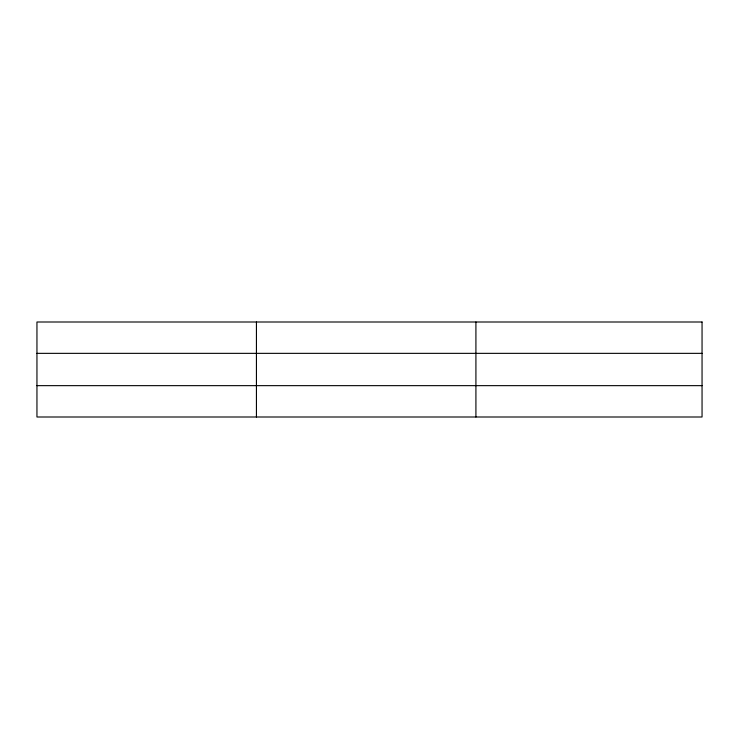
<?xml version="1.0" encoding="UTF-8"?>
<svg xmlns="http://www.w3.org/2000/svg" width="739" height="739" viewBox="0 0 739 739"><rect width="100%" height="100%" fill="white"/><g stroke="black" fill="none" stroke-linecap="round" stroke-linejoin="round"><path stroke-width="1.11" d="M256.433 416.999L256.433 322.001M475.916 416.999L475.916 322.001M36.95 353.353L702.05 353.353M36.95 385.647L702.05 385.647M702.05 322.001L702.05 416.999L36.95 416.999L36.95 322.001L702.05 322.001"/></g></svg>
